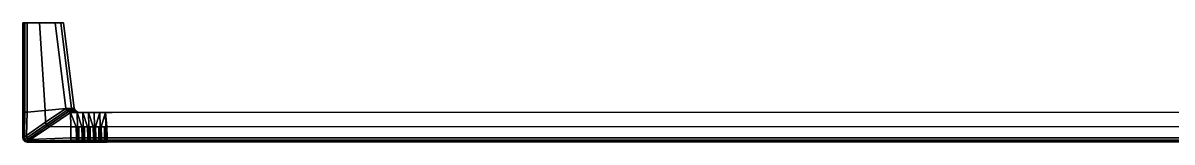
# Model space of a CAD drawing. Extents: x -281 to 281, y -29 to 0.
# Drawn here: x -281 to -0.2, y -29.2 to 0 of the extents above; entities that cross this region are included whole.
import ezdxf

# ---------------------------------------------------------------- set-up
doc = ezdxf.new("R2010")
doc.units = 0
doc.layers.add('METAL', color=148, linetype='CONTINUOUS')

msp = doc.modelspace()

# ---------------------------------------------------------------- meshes
at = {"layer": 'METAL'}
mesh = msp.add_polyface(dxfattribs=at)
corners = [(-281, -0.05, -3.42), (-276.25, -0.05, -3.37), (-276.94, -0.05, -4.93), (-281, -0.05, -4.01), (-280.89, -0.05, -4.57), (-280.56, -0.05, -4.89), (-280, -0.05, -4.99), (-269.17, -20.95, -3.32), (-270.52, -20.95, -4.86), (-273.12, -0.05, -4.86), (-271.77, -0.05, -3.32), (-281, -21.94, 3.41), (-281, -21.94, 4.04), (-281, -0.05, 4.04), (-281, -0.05, 3.41), (-281, -0.05, -0.81), (-275.9, -0.05, -0.8), (-281, -0.05, -0.01), (-275.9, -0.05, -0.01), (-281, -0.05, 0.8), (-281, -0.05, 3.41), (-276.25, -0.05, 3.37), (-275.9, -0.05, 0.78), (-281, -0.05, 4.04), (-280.89, -0.05, 4.59), (-280.56, -0.05, 4.92), (-280, -0.05, 5.02), (-276.94, -0.05, 4.96), (-268.5, -20.95, -0.78), (-271.1, -0.05, -0.78), (-271.1, -0.05, -0.01), (-268.5, -20.95, -0.01), (-269.17, -20.95, 3.32), (-268.5, -20.95, 0.77), (-271.1, -0.05, 0.77), (-271.77, -0.05, 3.32), (-270.52, -20.95, 4.88), (-273.12, -0.05, 4.88), (-281, -21.94, 0.8), (-281, -0.05, 0.8), (-281, -0.05, -0.01), (-281, -21.94, -0.01), (-281, -21.94, -3.42), (-281, -21.94, -0.81), (-281, -0.05, -0.81), (-281, -0.05, -3.42), (-281, -21.94, -4.01), (-281, -0.05, -4.01), (-280, -0.05, -4.99), (-276.94, -0.05, -4.93), (-275.6, -21.43, -4.93), (-280, -21.85, -5), (-273.12, -0.05, 4.88), (-276.94, -0.05, 4.96), (-275.6, -21.43, 4.96), (-270.52, -20.95, 4.88), (-271.77, -0.05, -3.32), (-273.12, -0.05, -4.86), (-271.1, -0.05, -0.78), (-271.1, -0.05, -0.01), (-271.77, -0.05, 3.32), (-271.1, -0.05, 0.77), (-273.12, -0.05, 4.88), (-273.12, -0.05, -4.86), (-270.52, -20.95, -4.86), (-280, -0.05, 5.02), (-280, -21.85, 5.02), (-280.56, -0.05, -4.89), (-280, -0.05, -4.99), (-280, -21.85, -5), (-280.56, -21.9, -4.89), (-280.56, -21.9, 4.92), (-280, -21.85, 5.02), (-280, -0.05, 5.02), (-280.56, -0.05, 4.92), (-280.89, -0.05, -4.57), (-280.56, -0.05, -4.89), (-280.56, -21.9, -4.89), (-280.89, -21.93, -4.57), (-281, -0.05, -4.01), (-280.89, -0.05, -4.57), (-280.89, -21.93, -4.57), (-281, -21.94, -4.01), (-280.89, -21.93, 4.59), (-280.56, -21.9, 4.92), (-280.56, -0.05, 4.92), (-280.89, -0.05, 4.59), (-281, -21.94, 4.04), (-280.89, -21.93, 4.59), (-280.89, -0.05, 4.59), (-281, -0.05, 4.04), (-267.83, -21.72, 0.77), (-267.35, -21.94, 0.77), (-267.35, -21.94, -0.01), (-267.83, -21.72, -0.01), (-270.23, -21.39, 4.88), (-269.85, -21.72, 4.88), (-268.5, -21.72, 3.32), (-268.88, -21.39, 3.32), (-270.52, -20.95, 4.88), (-270.23, -21.39, 4.88), (-268.88, -21.39, 3.32), (-269.17, -20.95, 3.32), (-268.88, -21.39, 3.32), (-268.5, -21.72, 3.32), (-267.83, -21.72, 0.77), (-268.21, -21.39, 0.77), (-269.17, -20.95, 3.32), (-268.88, -21.39, 3.32), (-268.21, -21.39, 0.77), (-268.5, -20.95, 0.77), (-268.21, -21.39, -0.01), (-267.83, -21.72, -0.01), (-267.83, -21.72, -0.78), (-268.21, -21.39, -0.78), (-268.5, -20.95, -0.01), (-268.21, -21.39, -0.01), (-268.21, -21.39, -0.78), (-268.5, -20.95, -0.78), (-268.21, -21.39, -0.78), (-267.83, -21.72, -0.78), (-268.5, -21.72, -3.32), (-268.88, -21.39, -3.32), (-268.5, -20.95, -0.78), (-268.21, -21.39, -0.78), (-268.88, -21.39, -3.32), (-269.17, -20.95, -3.32), (-268.88, -21.39, -3.32), (-268.5, -21.72, -3.32), (-269.85, -21.72, -4.86), (-270.23, -21.39, -4.86), (-269.17, -20.95, -3.32), (-268.88, -21.39, -3.32), (-270.23, -21.39, -4.86), (-270.52, -20.95, -4.86), (-268.21, -21.39, 0.77), (-267.83, -21.72, 0.77), (-268.5, -20.95, 0.77), (-268.21, -21.39, 0.77), (-268.21, -21.39, -0.01), (-268.5, -20.95, -0.01)]
mesh.append_faces([[corners[k] for k in face] for face in [(0, 1, 2, 3), (4, 3, 2, 5), (6, 5, 2, 2), (7, 8, 9, 10), (11, 12, 13, 14), (15, 16, 1, 0), (17, 18, 16, 15), (19, 20, 21, 22), (20, 23, 24, 25), (20, 25, 26, 27), (20, 27, 21, 21), (28, 7, 10, 29), (30, 31, 28, 29), (32, 33, 34, 35), (36, 32, 35, 37), (38, 11, 14, 39), (40, 41, 38, 39), (42, 43, 44, 45), (46, 42, 45, 47), (48, 49, 50, 51), (52, 53, 54, 55), (19, 22, 18, 17), (34, 33, 31, 30), (44, 43, 41, 40), (1, 56, 57, 2), (16, 58, 56, 1), (59, 58, 16, 18), (60, 61, 22, 21), (62, 60, 21, 27), (63, 64, 50, 49), (65, 66, 54, 53), (61, 59, 18, 22), (67, 68, 69, 70), (71, 72, 73, 74), (75, 76, 77, 78), (79, 80, 81, 82), (83, 84, 85, 86), (87, 88, 89, 90), (91, 92, 93, 94), (95, 96, 97, 98), (99, 100, 101, 102), (103, 104, 105, 106), (107, 108, 109, 110), (111, 112, 113, 114), (115, 116, 117, 118), (119, 120, 121, 122), (123, 124, 125, 126), (127, 128, 129, 130), (131, 132, 133, 134), (135, 136, 112, 111), (137, 138, 139, 140)]])
mesh = msp.add_polyface(dxfattribs=at)
corners = [(-281, -28.17, 3.41), (-281, -28.17, 4.04), (-281, -21.94, 4.04), (-281, -21.94, 3.41), (-281, -28.17, 0.8), (-281, -21.94, 0.8), (-281, -21.94, -0.01), (-281, -28.17, -0.01), (-281, -28.17, -3.42), (-281, -28.17, -0.81), (-281, -21.94, -0.81), (-281, -21.94, -3.42), (-281, -28.17, -4.01), (-281, -21.94, -4.01), (-280, -21.85, -5), (-275.6, -21.43, -4.93), (-275.46, -24.32, -4.93), (-280.15, -27.61, -5), (-274.42, -25.34, 4.95), (-269.32, -25.45, 4.88), (-269.37, -21.94, 4.88), (-270.52, -20.95, 4.88), (-275.6, -21.43, 4.96), (-275.46, -24.32, 4.96), (-267.72, -21.94, 4.88), (-267.67, -25.45, 4.88), (-266.34, -21.94, 4.88), (-266.29, -25.45, 4.88), (-266.43, -21.94, -3.32), (-268.03, -21.94, -3.32), (-267.35, -21.94, -0.78), (-265.78, -21.94, -0.78), (-267.35, -21.94, -0.01), (-265.78, -21.94, -0.01), (-268.03, -21.94, 3.32), (-269.37, -21.94, 4.88), (-267.72, -21.94, 4.88), (-266.43, -21.94, 3.32), (-267.72, -21.94, -4.86), (-269.37, -21.94, -4.86), (-267.35, -21.94, 0.77), (-265.78, -21.94, 0.77), (-269.37, -21.94, -4.86), (-269.32, -25.45, -4.86), (-274.42, -25.34, -4.92), (-270.52, -20.95, -4.86), (-280, -21.85, 5.02), (-280.15, -27.61, 5.03), (-267.72, -21.94, -4.86), (-267.68, -25.46, -4.86), (-267.97, -25.45, -4.86), (-266.34, -21.94, -4.86), (-266.3, -25.46, -4.86), (-266.59, -25.45, -4.86), (-267.37, -25.45, -4.86), (-267.67, -25.45, -4.36), (-267.37, -25.45, -4.86), (-267.33, -28.17, -4.86), (-267.64, -27.82, -4.46), (-266.59, -25.45, -4.86), (-266.29, -25.45, -4.36), (-266.26, -27.82, -4.46), (-266.56, -28.17, -4.86), (-267.68, -25.46, -4.86), (-267.67, -25.45, -4.36), (-267.97, -25.45, -4.86), (-266.3, -25.46, -4.86), (-266.29, -25.45, -4.36), (-266.59, -25.45, -4.86), (-267.37, -25.45, -4.86), (-267.67, -25.45, -4.36), (-267.68, -25.46, -4.86), (-280.56, -21.9, -4.89), (-280, -21.85, -5), (-280.15, -27.61, -5), (-280.62, -27.92, -4.9), (-280.62, -27.92, 4.92), (-280.15, -27.61, 5.03), (-280, -21.85, 5.02), (-280.56, -21.9, 4.92), (-280.89, -21.93, -4.57), (-280.56, -21.9, -4.89), (-280.62, -27.92, -4.9), (-280.91, -28.11, -4.57), (-281, -21.94, -4.01), (-280.89, -21.93, -4.57), (-280.91, -28.11, -4.57), (-281, -28.17, -4.01), (-280.91, -28.11, 4.59), (-280.62, -27.92, 4.92), (-280.56, -21.9, 4.92), (-280.89, -21.93, 4.59), (-281, -28.17, 4.04), (-280.91, -28.11, 4.59), (-280.89, -21.93, 4.59), (-281, -21.94, 4.04), (-269.85, -21.72, 4.88), (-269.37, -21.94, 4.88), (-268.03, -21.94, 3.32), (-268.5, -21.72, 3.32), (-268.5, -21.72, 3.32), (-268.03, -21.94, 3.32), (-267.35, -21.94, 0.77), (-267.83, -21.72, 0.77), (-267.83, -21.72, -0.01), (-267.35, -21.94, -0.01), (-267.35, -21.94, -0.78), (-267.83, -21.72, -0.78), (-267.83, -21.72, -0.78), (-267.35, -21.94, -0.78), (-268.03, -21.94, -3.32), (-268.5, -21.72, -3.32), (-268.5, -21.72, -3.32), (-268.03, -21.94, -3.32), (-269.37, -21.94, -4.86), (-269.85, -21.72, -4.86), (-274.98, -25.22, 4.95), (-269.37, -21.94, 4.88), (-269.85, -21.72, 4.88), (-269.85, -21.72, -4.86), (-269.37, -21.94, -4.86), (-274.98, -25.22, -4.93), (-275.33, -24.88, -4.93), (-279.73, -28.48, -4.99), (-280.05, -28.16, -5), (-275.33, -24.88, 4.96), (-270.23, -21.39, 4.88), (-270.52, -20.95, 4.88), (-270.23, -21.39, -4.86), (-280.05, -28.16, 5.02), (-279.73, -28.48, 5.02)]
mesh.append_faces([[corners[k] for k in face] for face in [(0, 1, 2, 3), (4, 0, 3, 5), (6, 7, 4, 5), (8, 9, 10, 11), (12, 8, 11, 13), (14, 15, 16, 17), (18, 19, 20, 20), (21, 22, 23, 23), (24, 20, 19, 25), (26, 24, 25, 27), (28, 29, 30, 31), (30, 32, 33, 31), (34, 35, 36, 37), (38, 39, 29, 28), (40, 34, 37, 41), (10, 9, 7, 6), (40, 41, 33, 32), (42, 43, 44, 44), (15, 45, 16, 16), (46, 47, 23, 22), (42, 48, 49, 50), (43, 42, 50, 50), (48, 51, 52, 53), (48, 53, 54, 49), (55, 56, 57, 58), (59, 60, 61, 62), (63, 64, 65, 65), (66, 67, 68, 68), (69, 70, 71, 71), (72, 73, 74, 75), (76, 77, 78, 79), (80, 81, 82, 83), (84, 85, 86, 87), (88, 89, 90, 91), (92, 93, 94, 95), (96, 97, 98, 99), (100, 101, 102, 103), (104, 105, 106, 107), (108, 109, 110, 111), (112, 113, 114, 115), (116, 18, 117, 118), (119, 120, 44, 121), (122, 121, 123, 124), (16, 122, 124, 17), (125, 116, 118, 126), (23, 125, 126, 127), (128, 119, 121, 122), (45, 128, 122, 16), (129, 130, 116, 125), (47, 129, 125, 23)]])
mesh = msp.add_polyface(dxfattribs=at)
corners = [(-264.88, -28.17, 4.88), (-263.5, -28.17, 4.88), (-263.54, -25.45, 4.88), (-264.91, -25.45, 4.88), (-263.58, -21.94, 4.88), (-262.42, -21.94, 3.32), (-263.75, -21.94, 3.32), (-264.96, -21.94, 4.88), (-264.58, -28.17, -4.86), (-264.61, -25.45, -4.86), (-263.84, -25.45, -4.86), (-263.8, -28.17, -4.86), (-263.58, -21.94, -4.86), (-264.96, -21.94, -4.86), (-263.75, -21.94, -3.32), (-262.42, -21.94, -3.32), (-264.96, -21.94, 4.88), (-266.34, -21.94, 4.88), (-266.29, -25.45, 4.88), (-265.09, -21.94, -3.32), (-266.43, -21.94, -3.32), (-265.78, -21.94, -0.78), (-264.47, -21.94, -0.78), (-263.15, -21.94, -0.78), (-265.78, -21.94, -0.01), (-264.47, -21.94, -0.01), (-263.15, -21.94, -0.01), (-266.43, -21.94, 3.32), (-267.72, -21.94, 4.88), (-266.34, -21.94, 4.88), (-265.09, -21.94, 3.32), (-265.96, -28.17, -4.86), (-265.99, -25.45, -4.86), (-265.21, -25.45, -4.86), (-265.18, -28.17, -4.86), (-263.58, -21.94, -4.86), (-262.2, -21.94, -4.86), (-263.24, -25.45, -4.86), (-263.54, -25.46, -4.86), (-266.34, -21.94, -4.86), (-267.72, -21.94, -4.86), (-265.78, -21.94, 0.77), (-264.47, -21.94, 0.77), (-263.15, -21.94, 0.77), (-263.58, -21.94, 4.88), (-264.96, -21.94, -4.86), (-264.92, -25.46, -4.86), (-266.26, -28.17, 4.88), (-266.34, -21.94, -4.86), (-266.3, -25.46, -4.86), (-264.91, -25.45, -4.36), (-264.61, -25.45, -4.86), (-264.58, -28.17, -4.86), (-264.88, -27.82, -4.46), (-263.84, -25.45, -4.86), (-263.54, -25.45, -4.36), (-263.5, -27.82, -4.46), (-263.8, -28.17, -4.86), (-266.29, -25.45, -4.36), (-265.99, -25.45, -4.86), (-265.96, -28.17, -4.86), (-266.26, -27.82, -4.46), (-265.21, -25.45, -4.86), (-264.91, -25.45, -4.36), (-264.88, -27.82, -4.46), (-265.18, -28.17, -4.86), (-263.24, -25.45, -4.86), (-263.54, -25.45, -4.36), (-263.54, -25.46, -4.86), (-263.54, -25.46, -4.86), (-263.54, -25.45, -4.36), (-263.84, -25.45, -4.86), (-264.61, -25.45, -4.86), (-264.91, -25.45, -4.36), (-264.92, -25.46, -4.86), (-264.92, -25.46, -4.86), (-264.91, -25.45, -4.36), (-265.21, -25.45, -4.86), (-265.99, -25.45, -4.86), (-266.29, -25.45, -4.36), (-266.3, -25.46, -4.86), (-263.54, -25.45, -4.36), (-263.24, -25.45, -4.86), (-263.2, -28.17, -4.86), (-263.5, -27.82, -4.46), (-264.87, -28.73, 4.77), (-264.88, -28.17, 4.88), (-266.26, -28.17, 4.88), (-266.25, -28.73, 4.77), (-263.49, -28.73, 4.77), (-263.5, -28.17, 4.88), (-264.88, -28.17, 4.88), (-264.87, -28.73, 4.77), (-264.57, -28.73, -4.75), (-264.58, -28.17, -4.86), (-263.8, -28.17, -4.86), (-263.79, -28.73, -4.75), (-265.95, -28.73, -4.75), (-265.96, -28.17, -4.86), (-265.18, -28.17, -4.86), (-265.17, -28.73, -4.75), (-263.49, -28.36, -4.37), (-263.5, -27.82, -4.46), (-263.2, -28.17, -4.86), (-263.19, -28.73, -4.75), (-263.79, -28.73, -4.75), (-263.8, -28.17, -4.86), (-263.5, -27.82, -4.46), (-263.49, -28.36, -4.37), (-264.87, -28.36, -4.37), (-264.88, -27.82, -4.46), (-264.58, -28.17, -4.86), (-264.57, -28.73, -4.75), (-265.17, -28.73, -4.75), (-265.18, -28.17, -4.86), (-264.88, -27.82, -4.46), (-264.87, -28.36, -4.37), (-266.25, -28.36, -4.37), (-266.26, -27.82, -4.46), (-265.96, -28.17, -4.86), (-265.95, -28.73, -4.75), (-264.57, -29.06, -4.41), (-264.57, -28.73, -4.75), (-263.79, -28.73, -4.75), (-263.79, -29.06, -4.41), (-263.49, -28.65, -4.06), (-263.49, -28.36, -4.37), (-263.19, -28.73, -4.75), (-263.19, -29.06, -4.41), (-263.79, -29.06, -4.41), (-263.79, -28.73, -4.75), (-263.49, -28.36, -4.37), (-263.49, -28.65, -4.06), (-264.87, -28.65, -4.06), (-264.87, -28.36, -4.37), (-264.57, -28.73, -4.75), (-264.57, -29.06, -4.41), (-265.17, -29.06, -4.41), (-265.17, -28.73, -4.75), (-264.87, -28.36, -4.37), (-264.87, -28.65, -4.06), (-266.24, -28.65, -4.06), (-266.25, -28.36, -4.37), (-265.95, -28.73, -4.75), (-265.94, -29.06, -4.41)]
mesh.append_faces([[corners[k] for k in face] for face in [(0, 1, 2, 3), (4, 5, 6, 7), (8, 9, 10, 11), (12, 13, 14, 15), (16, 17, 18, 3), (19, 20, 21, 22), (14, 19, 22, 23), (21, 24, 25, 22), (22, 25, 26, 23), (27, 28, 29, 30), (30, 29, 7, 6), (31, 32, 33, 34), (35, 36, 37, 38), (39, 40, 20, 19), (13, 39, 19, 14), (41, 27, 30, 42), (42, 30, 6, 43), (41, 42, 25, 24), (42, 43, 26, 25), (44, 16, 3, 2), (45, 35, 38, 10), (45, 10, 9, 46), (47, 0, 3, 18), (48, 45, 46, 33), (48, 33, 32, 49), (50, 51, 52, 53), (54, 55, 56, 57), (58, 59, 60, 61), (62, 63, 64, 65), (66, 67, 68, 68), (69, 70, 71, 71), (72, 73, 74, 74), (75, 76, 77, 77), (78, 79, 80, 80), (81, 82, 83, 84), (85, 86, 87, 88), (89, 90, 91, 92), (93, 94, 95, 96), (97, 98, 99, 100), (101, 102, 103, 104), (105, 106, 107, 108), (109, 110, 111, 112), (113, 114, 115, 116), (117, 118, 119, 120), (121, 122, 123, 124), (125, 126, 127, 128), (129, 130, 131, 132), (133, 134, 135, 136), (137, 138, 139, 140), (141, 142, 143, 144)]])
mesh = msp.add_polyface(dxfattribs=at)
corners = [(-263.15, -21.94, -0.78), (-261.84, -21.94, -0.78), (-262.42, -21.94, -3.32), (-263.75, -21.94, -3.32), (-261.84, -21.94, 0.77), (-261.84, -21.94, -0.01), (-263.15, -21.94, -0.01), (-263.15, -21.94, 0.77), (-263.75, -21.94, 3.32), (-262.42, -21.94, 3.32), (-262.12, -28.17, 4.88), (-260.75, -28.17, 4.88), (-260.78, -25.45, 4.88), (-262.16, -25.45, 4.88), (-263.5, -28.17, 4.88), (-263.54, -25.45, 4.88), (-262.11, -29.17, 3.32), (-262.11, -29.17, 3.88), (-263.49, -29.17, 3.88), (-263.49, -29.17, 3.32), (-262.11, -29.17, 0.77), (-263.49, -29.17, 0.77), (-260.53, -21.94, -0.78), (-261.08, -21.94, -3.32), (-262.2, -21.94, 4.88), (-261.08, -21.94, 3.32), (-263.58, -21.94, 4.88), (-262.2, -21.94, -4.86), (-260.82, -21.94, -4.86), (-261.86, -25.45, -4.86), (-262.16, -25.46, -4.86), (-262.46, -25.45, -4.86), (-263.24, -25.45, -4.86), (-262.2, -21.94, -4.86), (-263.58, -21.94, -4.86), (-262.41, -29.17, -0.78), (-262.41, -29.17, -0.01), (-263.19, -29.17, -0.01), (-263.19, -29.17, -0.78), (-262.41, -29.17, -3.32), (-263.19, -29.17, -3.32), (-262.41, -29.17, -3.86), (-263.19, -29.17, -3.86), (-260.53, -21.94, 0.77), (-262.11, -29.17, -0.01), (-261.81, -29.17, -0.01), (-263.49, -29.17, -0.01), (-260.82, -21.94, 4.88), (-262.2, -21.94, 4.88), (-263.58, -21.94, 4.88), (-261.82, -28.17, -4.86), (-261.08, -25.45, -4.86), (-261.05, -28.17, -4.86), (-263.2, -28.17, -4.86), (-262.42, -28.17, -4.86), (-261.86, -25.45, -4.86), (-262.16, -25.45, -4.36), (-262.16, -25.46, -4.86), (-262.16, -25.46, -4.86), (-262.16, -25.45, -4.36), (-262.46, -25.45, -4.86), (-261.81, -29.17, -0.01), (-262.11, -28.67, -0.01), (-262.11, -28.67, -0.78), (-261.81, -29.17, -0.78), (-262.11, -28.67, -0.01), (-262.41, -29.17, -0.01), (-262.41, -29.17, -0.78), (-262.11, -28.67, -0.78), (-262.11, -28.67, -3.32), (-261.81, -29.17, -3.32), (-262.41, -29.17, -3.32), (-262.11, -28.67, -3.32), (-261.81, -29.17, -3.32), (-262.11, -28.67, -3.32), (-262.11, -28.7, -3.51), (-261.81, -29.17, -3.86), (-262.11, -28.67, -3.32), (-262.41, -29.17, -3.32), (-262.41, -29.17, -3.86), (-262.11, -28.7, -3.51), (-262.11, -29.17, -0.01), (-262.11, -28.67, -0.01), (-261.81, -29.17, -0.01), (-262.41, -29.17, -0.01), (-262.11, -28.67, -0.01), (-262.11, -29.17, -0.01), (-262.16, -25.45, -4.36), (-261.86, -25.45, -4.86), (-261.82, -28.17, -4.86), (-262.12, -27.82, -4.46), (-262.12, -27.82, -4.46), (-262.42, -28.17, -4.86), (-262.46, -25.45, -4.86), (-262.16, -25.45, -4.36), (-262.12, -28.73, 4.77), (-262.12, -28.17, 4.88), (-263.5, -28.17, 4.88), (-263.49, -28.73, 4.77), (-260.74, -28.73, 4.77), (-260.75, -28.17, 4.88), (-262.12, -28.17, 4.88), (-262.12, -28.73, 4.77), (-261.82, -28.73, -4.75), (-261.82, -28.17, -4.86), (-261.05, -28.17, -4.86), (-261.04, -28.73, -4.75), (-263.19, -28.73, -4.75), (-263.2, -28.17, -4.86), (-262.42, -28.17, -4.86), (-262.42, -28.73, -4.75), (-262.12, -28.36, -4.37), (-262.12, -27.82, -4.46), (-261.82, -28.17, -4.86), (-261.82, -28.73, -4.75), (-262.42, -28.73, -4.75), (-262.42, -28.17, -4.86), (-262.12, -27.82, -4.46), (-262.12, -28.36, -4.37), (-262.11, -29.06, 4.44), (-262.12, -28.73, 4.77), (-263.49, -28.73, 4.77), (-263.49, -29.06, 4.44), (-262.11, -29.17, 3.88), (-262.11, -29.06, 4.44), (-263.49, -29.06, 4.44), (-263.49, -29.17, 3.88), (-263.19, -29.06, -4.41), (-263.19, -28.73, -4.75), (-262.42, -28.73, -4.75), (-262.41, -29.06, -4.41), (-263.19, -29.17, -3.86), (-263.19, -29.06, -4.41), (-262.41, -29.06, -4.41), (-262.41, -29.17, -3.86), (-262.11, -28.65, -4.06), (-262.12, -28.36, -4.37), (-261.82, -28.73, -4.75), (-261.81, -29.06, -4.41), (-262.11, -28.7, -3.51), (-262.11, -28.65, -4.06), (-261.81, -29.06, -4.41), (-261.81, -29.17, -3.86), (-262.41, -29.06, -4.41), (-262.42, -28.73, -4.75), (-262.12, -28.36, -4.37), (-262.11, -28.65, -4.06), (-262.41, -29.17, -3.86), (-262.41, -29.06, -4.41), (-262.11, -28.65, -4.06), (-262.11, -28.7, -3.51)]
mesh.append_faces([[corners[k] for k in face] for face in [(0, 1, 2, 3), (4, 5, 6, 7), (7, 8, 9, 4), (10, 11, 12, 13), (14, 10, 13, 15), (16, 17, 18, 19), (20, 16, 19, 21), (1, 22, 23, 2), (24, 25, 9, 26), (27, 28, 29, 30), (27, 30, 31, 32), (2, 23, 33, 34), (35, 36, 37, 38), (39, 35, 38, 40), (41, 39, 40, 42), (25, 43, 4, 9), (1, 0, 6, 5), (20, 44, 45, 45), (20, 21, 46, 37), (20, 37, 36, 44), (47, 48, 13, 12), (48, 49, 15, 13), (50, 29, 51, 52), (53, 32, 31, 54), (55, 56, 57, 57), (58, 59, 60, 60), (61, 62, 63, 64), (65, 66, 67, 68), (64, 63, 69, 70), (68, 67, 71, 72), (73, 74, 75, 76), (77, 78, 79, 80), (81, 82, 83, 83), (84, 85, 86, 86), (87, 88, 89, 90), (91, 92, 93, 94), (95, 96, 97, 98), (99, 100, 101, 102), (103, 104, 105, 106), (107, 108, 109, 110), (111, 112, 113, 114), (115, 116, 117, 118), (119, 120, 121, 122), (123, 124, 125, 126), (127, 128, 129, 130), (131, 132, 133, 134), (135, 136, 137, 138), (139, 140, 141, 142), (143, 144, 145, 146), (147, 148, 149, 150)]])
mesh = msp.add_polyface(dxfattribs=at)
corners = [(260.13, -28.13, 4.93), (260.16, -25.4, 4.93), (-260.78, -25.45, 4.88), (-260.75, -28.17, 4.88), (260.12, -29.13, 3.39), (260.12, -29.13, 3.93), (-260.73, -29.17, 3.88), (-260.73, -29.17, 3.32), (-260.73, -29.17, 3.32), (-260.73, -29.17, 3.88), (-262.11, -29.17, 3.88), (-262.11, -29.17, 3.32), (260.12, -29.13, 0.85), (260.12, -29.13, 3.39), (-260.73, -29.17, 0.77), (-260.73, -29.17, 0.77), (-262.11, -29.17, 0.77), (-260.53, -21.94, -0.78), (-259.21, -21.94, -0.78), (-259.75, -21.94, -3.32), (-261.08, -21.94, -3.32), (258.9, -21.9, 0.85), (258.9, -21.9, 0.08), (-259.21, -21.94, -0.01), (-259.21, -21.94, 0.77), (-259.21, -21.94, 0.77), (-259.21, -21.94, -0.01), (-260.53, -21.94, -0.01), (-260.53, -21.94, 0.77), (-261.84, -21.94, -0.01), (-261.84, -21.94, 0.77), (-260.82, -21.94, 4.88), (-259.75, -21.94, 3.32), (-261.08, -21.94, 3.32), (-262.2, -21.94, 4.88), (-260.82, -21.94, -4.86), (-260.48, -25.45, -4.86), (-260.78, -25.46, -4.86), (-261.08, -25.45, -4.86), (-261.86, -25.45, -4.86), (-260.82, -21.94, -4.86), (-262.2, -21.94, -4.86), (-260.43, -29.17, -0.78), (260.42, -29.13, -0.7), (-260.43, -29.17, -0.01), (-261.03, -29.17, -0.78), (-261.03, -29.17, -0.01), (-261.81, -29.17, -0.01), (-261.81, -29.17, -0.78), (-261.03, -29.17, -3.32), (-261.81, -29.17, -3.32), (-261.03, -29.17, -3.86), (-261.81, -29.17, -3.86), (259.43, -21.9, 3.39), (258.9, -21.9, 0.85), (-259.21, -21.94, 0.77), (-259.75, -21.94, 3.32), (-261.84, -21.94, -0.78), (-260.73, -29.17, 0), (-260.48, -25.45, -4.86), (-260.78, -25.45, -4.36), (-260.78, -25.46, -4.86), (-260.78, -25.46, -4.86), (-260.78, -25.45, -4.36), (-261.08, -25.45, -4.86), (-260.73, -28.67, -0.78), (-260.43, -29.17, -0.78), (-260.43, -29.17, -0.01), (-260.73, -28.67, -0.01), (-260.73, -28.67, -0.01), (-261.03, -29.17, -0.01), (-261.03, -29.17, -0.78), (-260.73, -28.67, -0.78), (-260.73, -28.67, -3.32), (-260.43, -29.17, -3.32), (-261.03, -29.17, -3.32), (-260.73, -28.67, -3.32), (-260.73, -28.7, -3.51), (-260.43, -29.17, -3.86), (-260.43, -29.17, -3.32), (-260.73, -28.67, -3.32), (-260.73, -28.67, -3.32), (-261.03, -29.17, -3.32), (-261.03, -29.17, -3.86), (-260.73, -28.7, -3.51), (-260.73, -29.17, 0), (-260.73, -28.67, -0.01), (-260.43, -29.17, -0.01), (-261.03, -29.17, -0.01), (-260.73, -28.67, -0.01), (-260.73, -29.17, 0), (-260.78, -25.45, -4.36), (-260.48, -25.45, -4.86), (-260.45, -28.17, -4.86), (-260.75, -27.82, -4.46), (-260.75, -27.82, -4.46), (-261.05, -28.17, -4.86), (-261.08, -25.45, -4.86), (-260.78, -25.45, -4.36), (-259.21, -21.94, -0.78), (258.9, -21.9, -0.7), (-260.73, -29.17, 0.77), (-260.73, -29.17, 0), (-260.43, -29.17, -0.01), (260.12, -29.13, 0.08), (-260.82, -21.94, 4.88), (-260.78, -25.45, 4.88), (260.16, -25.4, 4.93), (260.51, -21.9, 4.93), (260.12, -28.68, 4.82), (260.13, -28.13, 4.93), (-260.75, -28.17, 4.88), (-260.74, -28.73, 4.77), (-260.74, -28.36, -4.37), (-260.75, -27.82, -4.46), (-260.45, -28.17, -4.86), (-260.44, -28.73, -4.75), (-261.04, -28.73, -4.75), (-261.05, -28.17, -4.86), (-260.75, -27.82, -4.46), (-260.74, -28.36, -4.37), (-260.74, -29.06, 4.44), (-260.74, -28.73, 4.77), (-262.12, -28.73, 4.77), (-262.11, -29.06, 4.44), (-260.73, -29.17, 3.88), (-260.74, -29.06, 4.44), (-262.11, -29.06, 4.44), (-262.11, -29.17, 3.88), (260.12, -29.02, 4.49), (260.12, -28.68, 4.82), (-260.74, -28.73, 4.77), (-260.74, -29.06, 4.44), (260.12, -29.13, 3.93), (260.12, -29.02, 4.49), (-260.74, -29.06, 4.44), (-260.73, -29.17, 3.88), (-261.81, -29.06, -4.41), (-261.82, -28.73, -4.75), (-261.04, -28.73, -4.75), (-261.04, -29.06, -4.41), (-261.81, -29.17, -3.86), (-261.81, -29.06, -4.41), (-261.04, -29.06, -4.41), (-261.03, -29.17, -3.86), (-260.74, -28.65, -4.06), (-260.74, -28.36, -4.37), (-260.44, -28.73, -4.75), (-260.44, -29.06, -4.41), (-260.73, -28.7, -3.51), (-260.74, -28.65, -4.06), (-260.44, -29.06, -4.41), (-260.43, -29.17, -3.86), (-261.04, -29.06, -4.41), (-261.04, -28.73, -4.75), (-260.74, -28.36, -4.37), (-260.74, -28.65, -4.06), (-261.03, -29.17, -3.86), (-261.04, -29.06, -4.41), (-260.74, -28.65, -4.06), (-260.73, -28.7, -3.51)]
mesh.append_faces([[corners[k] for k in face] for face in [(0, 1, 2, 3), (4, 5, 6, 7), (8, 9, 10, 11), (12, 13, 7, 14), (15, 8, 11, 16), (17, 18, 19, 20), (21, 22, 23, 24), (25, 26, 27, 28), (28, 27, 29, 30), (31, 32, 33, 34), (35, 36, 37, 37), (35, 37, 38, 39), (20, 19, 40, 41), (42, 43, 44, 44), (45, 46, 47, 48), (49, 45, 48, 50), (51, 49, 50, 52), (53, 54, 55, 56), (32, 25, 28, 33), (18, 17, 27, 26), (17, 57, 29, 27), (58, 15, 16, 47), (58, 47, 46, 46), (59, 60, 61, 61), (62, 63, 64, 64), (65, 66, 67, 68), (69, 70, 71, 72), (73, 74, 66, 65), (72, 71, 75, 76), (77, 78, 79, 80), (81, 82, 83, 84), (85, 86, 87, 87), (88, 89, 90, 90), (91, 92, 93, 94), (95, 96, 97, 98), (99, 23, 22, 100), (101, 102, 103, 104), (105, 106, 107, 108), (109, 110, 111, 112), (113, 114, 115, 116), (117, 118, 119, 120), (121, 122, 123, 124), (125, 126, 127, 128), (129, 130, 131, 132), (133, 134, 135, 136), (137, 138, 139, 140), (141, 142, 143, 144), (145, 146, 147, 148), (149, 150, 151, 152), (153, 154, 155, 156), (157, 158, 159, 160)]])
mesh = msp.add_polyface(dxfattribs=at)
corners = [(-259.21, -21.94, -0.78), (258.9, -21.9, -0.7), (259.43, -21.9, -3.25), (-259.75, -21.94, -3.32), (260.51, -21.9, 4.93), (259.43, -21.9, 3.39), (-259.75, -21.94, 3.32), (-260.82, -21.94, 4.88), (-260.82, -21.94, -4.86), (260.51, -21.9, -4.81), (260.46, -25.4, -4.81), (-260.48, -25.45, -4.86), (-259.75, -21.94, -3.32), (259.43, -21.9, -3.25), (260.51, -21.9, -4.81), (-260.82, -21.94, -4.86), (260.42, -29.13, -0.7), (260.42, -29.13, 0.07), (260.12, -29.13, 0.08), (-260.43, -29.17, -0.01), (260.42, -29.13, -3.25), (260.42, -29.13, -0.7), (-260.43, -29.17, -0.78), (-260.43, -29.17, -3.32), (260.42, -29.13, -3.81), (-260.43, -29.17, -3.32), (-260.43, -29.17, -3.86), (-260.73, -29.17, 0.77), (260.12, -29.13, 0.08), (260.12, -29.13, 0.85), (260.16, -25.4, 4.93), (260.47, -25.42, 4.93), (260.51, -21.9, 4.93), (-260.45, -28.17, -4.86), (-260.48, -25.45, -4.86), (260.46, -25.4, -4.81), (260.43, -28.13, -4.81), (260.42, -29.13, -3.25), (260.42, -29.13, -3.81), (261.8, -29.13, -3.81), (261.8, -29.13, -3.25), (260.42, -29.13, -0.7), (261.8, -29.13, -0.7), (260.21, -21.9, 0.85), (258.9, -21.9, 0.85), (259.43, -21.9, 3.39), (260.77, -21.9, 3.39), (258.9, -21.9, -0.7), (258.9, -21.9, 0.08), (260.21, -21.9, 0.08), (260.21, -21.9, -0.7), (261.52, -21.9, 0.08), (261.52, -21.9, -0.7), (260.51, -21.9, -4.81), (259.43, -21.9, -3.25), (260.77, -21.9, -3.25), (261.89, -21.9, -4.81), (260.76, -25.4, 4.93), (261.54, -25.4, 4.93), (260.51, -21.9, 4.93), (261.89, -21.9, 4.93), (260.72, -29.13, 0.85), (260.72, -29.13, 0.08), (261.5, -29.13, 0.08), (261.5, -29.13, 0.85), (260.72, -29.13, 3.39), (261.5, -29.13, 3.39), (260.72, -29.13, 3.93), (261.5, -29.13, 3.93), (261.52, -21.9, 0.85), (260.42, -29.13, 0.07), (260.16, -25.4, 4.93), (260.46, -25.4, 4.43), (260.47, -25.42, 4.93), (260.47, -25.42, 4.93), (260.46, -25.4, 4.43), (260.76, -25.4, 4.93), (260.42, -28.63, 0.85), (260.12, -29.13, 0.85), (260.12, -29.13, 0.08), (260.42, -28.63, 0.08), (260.42, -28.63, 0.08), (260.72, -29.13, 0.08), (260.72, -29.13, 0.85), (260.42, -28.63, 0.85), (260.42, -28.63, 3.39), (260.12, -29.13, 3.39), (260.72, -29.13, 3.39), (260.42, -28.63, 3.39), (260.42, -28.65, 3.58), (260.12, -29.13, 3.93), (260.12, -29.13, 3.39), (260.42, -28.63, 3.39), (260.42, -28.63, 3.39), (260.72, -29.13, 3.39), (260.72, -29.13, 3.93), (260.42, -28.65, 3.58), (260.42, -29.13, 0.07), (260.42, -28.63, 0.08), (260.12, -29.13, 0.08), (260.72, -29.13, 0.08), (260.42, -28.63, 0.08), (260.42, -29.13, 0.07), (260.46, -25.4, 4.43), (260.16, -25.4, 4.93), (260.13, -28.13, 4.93), (260.43, -27.77, 4.53), (260.43, -27.77, 4.53), (260.73, -28.13, 4.93), (260.76, -25.4, 4.93), (260.46, -25.4, 4.43), (-260.44, -28.73, -4.75), (-260.45, -28.17, -4.86), (260.43, -28.13, -4.81), (260.42, -28.68, -4.7), (260.43, -28.32, 4.45), (260.43, -27.77, 4.53), (260.13, -28.13, 4.93), (260.12, -28.68, 4.82), (260.72, -28.68, 4.82), (260.73, -28.13, 4.93), (260.43, -27.77, 4.53), (260.43, -28.32, 4.45), (-260.44, -29.06, -4.41), (-260.44, -28.73, -4.75), (260.42, -28.68, -4.7), (260.42, -29.02, -4.37), (-260.43, -29.17, -3.86), (-260.44, -29.06, -4.41), (260.42, -29.02, -4.37), (260.42, -29.13, -3.81), (260.42, -29.02, -4.37), (260.42, -28.68, -4.7), (261.8, -28.68, -4.7), (261.8, -29.02, -4.37), (260.42, -29.13, -3.81), (260.42, -29.02, -4.37), (261.8, -29.02, -4.37), (261.8, -29.13, -3.81), (261.5, -29.13, 3.93), (261.5, -29.02, 4.49), (260.72, -29.02, 4.49), (260.72, -29.13, 3.93), (260.42, -28.61, 4.13), (260.43, -28.32, 4.45), (260.12, -28.68, 4.82), (260.12, -29.02, 4.49), (260.42, -28.65, 3.58), (260.42, -28.61, 4.13), (260.12, -29.02, 4.49), (260.12, -29.13, 3.93), (260.72, -29.02, 4.49), (260.72, -28.68, 4.82), (260.43, -28.32, 4.45), (260.42, -28.61, 4.13), (260.72, -29.13, 3.93), (260.72, -29.02, 4.49), (260.42, -28.61, 4.13), (260.42, -28.65, 3.58)]
mesh.append_faces([[corners[k] for k in face] for face in [(0, 1, 2, 3), (4, 5, 6, 7), (8, 9, 10, 11), (12, 13, 14, 15), (16, 17, 18, 19), (20, 21, 22, 23), (24, 20, 25, 26), (27, 28, 29, 29), (30, 31, 32, 32), (33, 34, 35, 36), (37, 38, 39, 40), (41, 37, 40, 42), (43, 44, 45, 46), (47, 48, 49, 50), (50, 49, 51, 52), (53, 54, 55, 56), (32, 31, 57, 58), (46, 45, 59, 60), (61, 62, 63, 64), (65, 61, 64, 66), (67, 65, 66, 68), (54, 47, 50, 55), (44, 43, 49, 48), (43, 69, 51, 49), (70, 41, 42, 63), (70, 63, 62, 62), (71, 72, 73, 73), (74, 75, 76, 76), (77, 78, 79, 80), (81, 82, 83, 84), (85, 86, 78, 77), (84, 83, 87, 88), (89, 90, 91, 92), (93, 94, 95, 96), (97, 98, 99, 99), (100, 101, 102, 102), (103, 104, 105, 106), (107, 108, 109, 110), (111, 112, 113, 114), (115, 116, 117, 118), (119, 120, 121, 122), (123, 124, 125, 126), (127, 128, 129, 130), (131, 132, 133, 134), (135, 136, 137, 138), (139, 140, 141, 142), (143, 144, 145, 146), (147, 148, 149, 150), (151, 152, 153, 154), (155, 156, 157, 158)]])
mesh = msp.add_polyface(dxfattribs=at)
corners = [(-280, -29.17, -3.41), (-280, -29.17, -4), (-269.27, -29.17, -3.86), (-269.27, -29.17, -3.32), (-280, -29.17, -0.81), (-269.27, -29.17, -0.78), (-269.27, -29.17, -0.01), (-280, -29.17, -0.01), (-280, -29.17, 3.41), (-280, -29.17, 0.8), (-269.27, -29.17, 0.77), (-269.27, -29.17, 3.32), (-280, -29.17, 4.02), (-269.27, -29.17, 3.88), (-279.63, -28.9, -4.88), (-279.18, -28.57, -4.99), (-269.29, -28.17, -4.86), (-269.28, -28.73, -4.75), (-269.28, -28.73, 4.77), (-269.29, -28.17, 4.88), (-279.18, -28.57, 5.01), (-279.63, -28.9, 4.91), (-279.91, -29.11, -4.55), (-279.63, -28.9, -4.88), (-269.28, -28.73, -4.75), (-269.27, -29.06, -4.41), (-280, -29.17, -4), (-279.91, -29.11, -4.55), (-269.27, -29.06, -4.41), (-269.27, -29.17, -3.86), (-269.27, -29.06, 4.44), (-269.28, -28.73, 4.77), (-279.63, -28.9, 4.91), (-279.91, -29.11, 4.58), (-269.27, -29.17, 3.88), (-269.27, -29.06, 4.44), (-279.91, -29.11, 4.58), (-280, -29.17, 4.02), (-280.56, -29.06, -4.01), (-280, -29.17, -4), (-280, -29.17, -3.41), (-280.56, -29.06, -3.41), (-280.89, -28.73, 4.04), (-281, -28.17, 4.04), (-281, -28.17, 3.41), (-280.89, -28.73, 3.41), (-280.56, -29.06, -3.41), (-280, -29.17, -3.41), (-280, -29.17, -0.81), (-280.56, -29.06, -0.81), (-280.56, -29.06, -0.01), (-280, -29.17, -0.01), (-280, -29.17, 0.8), (-280.56, -29.06, 0.8), (-280.56, -29.06, 0.8), (-280, -29.17, 0.8), (-280, -29.17, 3.41), (-280.56, -29.06, 3.41), (-274.98, -25.22, -4.93), (-274.42, -25.34, -4.92), (-279.18, -28.57, -4.99), (-279.73, -28.48, -4.99), (-280.56, -29.06, -0.81), (-280, -29.17, -0.81), (-280, -29.17, -0.01), (-280.56, -29.06, -0.01), (-279.73, -28.48, 5.02), (-279.18, -28.57, 5.01), (-274.42, -25.34, 4.95), (-274.98, -25.22, 4.95), (-280.8, -28.66, 4.59), (-280.91, -28.11, 4.59), (-281, -28.17, 4.04), (-280.89, -28.73, 4.04), (-280.52, -28.47, -4.89), (-280.62, -27.92, -4.9), (-280.15, -27.61, -5), (-280.05, -28.16, -5), (-280.05, -28.16, 5.02), (-280.15, -27.61, 5.03), (-280.62, -27.92, 4.92), (-280.52, -28.47, 4.92), (-280.52, -28.47, 4.92), (-280.62, -27.92, 4.92), (-280.91, -28.11, 4.59), (-280.8, -28.66, 4.59), (-280.89, -28.73, -4.01), (-281, -28.17, -4.01), (-280.91, -28.11, -4.57), (-280.8, -28.66, -4.56), (-280.8, -28.66, -4.56), (-280.91, -28.11, -4.57), (-280.62, -27.92, -4.9), (-280.52, -28.47, -4.89), (-280.89, -28.73, -4.01), (-280.56, -29.06, -4.01), (-280.56, -29.06, -3.41), (-280.89, -28.73, -3.41), (-281, -28.17, -4.01), (-280.89, -28.73, -4.01), (-280.89, -28.73, -3.41), (-281, -28.17, -3.42), (-280.56, -29.06, 4.03), (-280.89, -28.73, 4.04), (-280.89, -28.73, 3.41), (-280.56, -29.06, 3.41), (-280, -29.17, 4.02), (-280.56, -29.06, 4.03), (-280.56, -29.06, 3.41), (-280, -29.17, 3.41), (-280.89, -28.73, -3.41), (-280.56, -29.06, -3.41), (-280.56, -29.06, -0.81), (-280.89, -28.73, -0.81), (-281, -28.17, -3.42), (-280.89, -28.73, -3.41), (-280.89, -28.73, -0.81), (-281, -28.17, -0.81), (-280.89, -28.73, -0.01), (-280.56, -29.06, -0.01), (-280.56, -29.06, 0.8), (-280.89, -28.73, 0.8), (-281, -28.17, -0.01), (-280.89, -28.73, -0.01), (-280.89, -28.73, 0.8), (-281, -28.17, 0.8), (-280.89, -28.73, 0.8), (-280.56, -29.06, 0.8), (-280.56, -29.06, 3.41), (-280.89, -28.73, 3.41), (-281, -28.17, 0.8), (-280.89, -28.73, 0.8), (-280.89, -28.73, 3.41), (-281, -28.17, 3.41), (-280.89, -28.73, -0.81), (-280.56, -29.06, -0.81), (-280.56, -29.06, -0.01), (-280.89, -28.73, -0.01), (-281, -28.17, -0.81), (-280.89, -28.73, -0.81), (-280.46, -29, 4.59), (-280.8, -28.66, 4.59), (-280.89, -28.73, 4.04), (-280.56, -29.06, 4.03), (-279.91, -29.11, 4.58), (-280.46, -29, 4.59), (-280.56, -29.06, 4.03), (-280, -29.17, 4.02), (-280.19, -28.8, -4.89), (-280.52, -28.47, -4.89), (-280.05, -28.16, -5), (-279.73, -28.48, -4.99), (-279.63, -28.9, -4.88), (-280.19, -28.8, -4.89), (-279.73, -28.48, -4.99), (-279.18, -28.57, -4.99), (-279.73, -28.48, 5.02), (-280.05, -28.16, 5.02), (-280.52, -28.47, 4.92), (-280.19, -28.8, 4.92), (-279.18, -28.57, 5.01), (-279.73, -28.48, 5.02), (-280.19, -28.8, 4.92), (-279.63, -28.9, 4.91), (-280.19, -28.8, 4.92), (-280.52, -28.47, 4.92), (-280.8, -28.66, 4.59), (-280.46, -29, 4.59), (-279.63, -28.9, 4.91), (-280.19, -28.8, 4.92), (-280.46, -29, 4.59), (-279.91, -29.11, 4.58), (-280.56, -29.06, -4.01), (-280.89, -28.73, -4.01), (-280.8, -28.66, -4.56), (-280.46, -29, -4.56), (-280, -29.17, -4), (-280.56, -29.06, -4.01), (-280.46, -29, -4.56), (-279.91, -29.11, -4.55), (-280.46, -29, -4.56), (-280.8, -28.66, -4.56), (-280.52, -28.47, -4.89), (-280.19, -28.8, -4.89), (-279.91, -29.11, -4.55), (-280.46, -29, -4.56), (-280.19, -28.8, -4.89), (-279.63, -28.9, -4.88)]
mesh.append_faces([[corners[k] for k in face] for face in [(0, 1, 2, 3), (4, 0, 3, 5), (6, 7, 4, 5), (8, 9, 10, 11), (12, 8, 11, 13), (10, 9, 7, 6), (14, 15, 16, 17), (18, 19, 20, 21), (22, 23, 24, 25), (26, 27, 28, 29), (30, 31, 32, 33), (34, 35, 36, 37), (38, 39, 40, 41), (42, 43, 44, 45), (46, 47, 48, 49), (50, 51, 52, 53), (54, 55, 56, 57), (58, 59, 60, 61), (62, 63, 64, 65), (66, 67, 68, 69), (70, 71, 72, 73), (74, 75, 76, 77), (78, 79, 80, 81), (82, 83, 84, 85), (86, 87, 88, 89), (90, 91, 92, 93), (94, 95, 96, 97), (98, 99, 100, 101), (102, 103, 104, 105), (106, 107, 108, 109), (110, 111, 112, 113), (114, 115, 116, 117), (118, 119, 120, 121), (122, 123, 124, 125), (126, 127, 128, 129), (130, 131, 132, 133), (134, 135, 136, 137), (138, 139, 123, 122), (140, 141, 142, 143), (144, 145, 146, 147), (148, 149, 150, 151), (152, 153, 154, 155), (156, 157, 158, 159), (160, 161, 162, 163), (164, 165, 166, 167), (168, 169, 170, 171), (172, 173, 174, 175), (176, 177, 178, 179), (180, 181, 182, 183), (184, 185, 186, 187)]])
mesh = msp.add_polyface(dxfattribs=at)
corners = [(-269.29, -28.17, -4.86), (-279.18, -28.57, -4.99), (-274.42, -25.34, -4.92), (-269.32, -25.45, -4.86), (-269.27, -29.17, 3.88), (-269.27, -29.17, 3.32), (-267.62, -29.17, 3.32), (-267.62, -29.17, 3.88), (-266.24, -29.17, 3.32), (-266.24, -29.17, 3.88), (-269.27, -29.17, 0.77), (-267.62, -29.17, 0.77), (-266.24, -29.17, 0.77), (-267.97, -25.45, -4.86), (-267.93, -28.17, -4.86), (-267.33, -28.17, -4.86), (-267.37, -25.45, -4.86), (-266.59, -25.45, -4.86), (-266.56, -28.17, -4.86), (-269.27, -29.17, -0.01), (-267.92, -29.17, -0.01), (-267.62, -29.17, -0.01), (-267.32, -29.17, -0.01), (-266.54, -29.17, -0.01), (-266.24, -29.17, -0.01), (-269.27, -29.17, -0.78), (-269.27, -29.17, -3.32), (-267.92, -29.17, -3.32), (-267.92, -29.17, -0.78), (-267.32, -29.17, -0.78), (-267.32, -29.17, -3.32), (-266.54, -29.17, -3.32), (-266.54, -29.17, -0.78), (-269.27, -29.17, -3.86), (-267.92, -29.17, -3.86), (-267.32, -29.17, -3.86), (-266.54, -29.17, -3.86), (-274.42, -25.34, 4.95), (-279.18, -28.57, 5.01), (-269.29, -28.17, 4.88), (-269.32, -25.45, 4.88), (-267.63, -28.17, 4.88), (-267.67, -25.45, 4.88), (-266.26, -28.17, 4.88), (-266.29, -25.45, 4.88), (-267.64, -27.82, -4.46), (-267.93, -28.17, -4.86), (-267.97, -25.45, -4.86), (-267.67, -25.45, -4.36), (-267.92, -29.17, -0.01), (-267.62, -28.67, -0.01), (-267.62, -29.17, -0.01), (-267.62, -29.17, -0.01), (-267.62, -28.67, -0.01), (-267.32, -29.17, -0.01), (-267.62, -28.67, -0.78), (-267.92, -29.17, -0.78), (-267.92, -29.17, -3.32), (-267.62, -28.67, -3.32), (-267.62, -28.67, -3.32), (-267.32, -29.17, -3.32), (-267.32, -29.17, -0.78), (-267.62, -28.67, -0.78), (-267.62, -28.67, -3.32), (-267.92, -29.17, -3.32), (-267.92, -29.17, -3.86), (-267.62, -28.7, -3.51), (-267.62, -28.7, -3.51), (-267.32, -29.17, -3.86), (-267.32, -29.17, -3.32), (-267.62, -28.67, -3.32), (-267.62, -28.67, -0.01), (-267.92, -29.17, -0.01), (-267.32, -29.17, -0.01), (-267.62, -28.67, -0.01), (-267.63, -28.73, 4.77), (-267.63, -28.17, 4.88), (-269.29, -28.17, 4.88), (-269.28, -28.73, 4.77), (-266.25, -28.73, 4.77), (-266.26, -28.17, 4.88), (-267.63, -28.17, 4.88), (-267.63, -28.73, 4.77), (-267.33, -28.73, -4.75), (-267.33, -28.17, -4.86), (-266.56, -28.17, -4.86), (-266.55, -28.73, -4.75), (-269.28, -28.73, -4.75), (-269.29, -28.17, -4.86), (-267.93, -28.17, -4.86), (-267.93, -28.73, -4.75), (-266.55, -28.73, -4.75), (-266.56, -28.17, -4.86), (-266.26, -27.82, -4.46), (-266.25, -28.36, -4.37), (-267.63, -28.36, -4.37), (-267.64, -27.82, -4.46), (-267.33, -28.17, -4.86), (-267.33, -28.73, -4.75), (-267.93, -28.73, -4.75), (-267.93, -28.17, -4.86), (-267.64, -27.82, -4.46), (-267.63, -28.36, -4.37), (-267.62, -29.06, 4.44), (-267.63, -28.73, 4.77), (-269.28, -28.73, 4.77), (-269.27, -29.06, 4.44), (-267.62, -29.17, 3.88), (-267.62, -29.06, 4.44), (-269.27, -29.06, 4.44), (-269.27, -29.17, 3.88), (-266.24, -29.06, 4.44), (-266.25, -28.73, 4.77), (-267.63, -28.73, 4.77), (-267.62, -29.06, 4.44), (-266.24, -29.17, 3.88), (-266.24, -29.06, 4.44), (-267.32, -29.06, -4.41), (-267.33, -28.73, -4.75), (-266.55, -28.73, -4.75), (-266.54, -29.06, -4.41), (-267.32, -29.17, -3.86), (-267.32, -29.06, -4.41), (-266.54, -29.06, -4.41), (-266.54, -29.17, -3.86), (-269.27, -29.06, -4.41), (-269.28, -28.73, -4.75), (-267.93, -28.73, -4.75), (-267.92, -29.06, -4.41), (-269.27, -29.17, -3.86), (-269.27, -29.06, -4.41), (-267.92, -29.06, -4.41), (-267.92, -29.17, -3.86), (-266.54, -29.06, -4.41), (-266.55, -28.73, -4.75), (-266.25, -28.36, -4.37), (-266.24, -28.65, -4.06), (-266.54, -29.17, -3.86), (-266.54, -29.06, -4.41), (-266.24, -28.65, -4.06), (-266.24, -28.7, -3.51), (-267.62, -28.65, -4.06), (-267.63, -28.36, -4.37), (-267.33, -28.73, -4.75), (-267.32, -29.06, -4.41), (-267.62, -28.7, -3.51), (-267.62, -28.65, -4.06), (-267.32, -29.06, -4.41), (-267.32, -29.17, -3.86), (-267.92, -29.06, -4.41), (-267.93, -28.73, -4.75), (-267.63, -28.36, -4.37), (-267.62, -28.65, -4.06), (-267.92, -29.17, -3.86), (-267.92, -29.06, -4.41), (-267.62, -28.65, -4.06), (-267.62, -28.7, -3.51)]
mesh.append_faces([[corners[k] for k in face] for face in [(0, 1, 2, 3), (4, 5, 6, 7), (7, 6, 8, 9), (5, 10, 11, 6), (6, 11, 12, 8), (0, 3, 13, 14), (15, 16, 17, 18), (11, 10, 19, 20), (11, 20, 21, 21), (11, 21, 22, 23), (12, 11, 23, 24), (25, 26, 27, 28), (29, 30, 31, 32), (26, 33, 34, 27), (30, 35, 36, 31), (25, 28, 20, 19), (32, 23, 22, 29), (37, 38, 39, 40), (39, 41, 42, 40), (41, 43, 44, 42), (45, 46, 47, 48), (49, 50, 51, 51), (52, 53, 54, 54), (55, 56, 57, 58), (59, 60, 61, 62), (63, 64, 65, 66), (67, 68, 69, 70), (71, 72, 56, 55), (62, 61, 73, 74), (75, 76, 77, 78), (79, 80, 81, 82), (83, 84, 85, 86), (87, 88, 89, 90), (91, 92, 93, 94), (95, 96, 97, 98), (99, 100, 101, 102), (103, 104, 105, 106), (107, 108, 109, 110), (111, 112, 113, 114), (115, 116, 108, 107), (117, 118, 119, 120), (121, 122, 123, 124), (125, 126, 127, 128), (129, 130, 131, 132), (133, 134, 135, 136), (137, 138, 139, 140), (141, 142, 143, 144), (145, 146, 147, 148), (149, 150, 151, 152), (153, 154, 155, 156)]])
mesh = msp.add_polyface(dxfattribs=at)
corners = [(-263.49, -29.17, 3.32), (-263.49, -29.17, 3.88), (-264.87, -29.17, 3.88), (-264.87, -29.17, 3.32), (-263.49, -29.17, 0.77), (-264.87, -29.17, 0.77), (-264.87, -29.17, -0.01), (-264.57, -29.17, -0.01), (-263.79, -29.17, -0.01), (-263.49, -29.17, -0.01), (-264.57, -29.17, -0.78), (-264.57, -29.17, -3.32), (-263.79, -29.17, -3.32), (-263.79, -29.17, -0.78), (-264.57, -29.17, -3.86), (-263.79, -29.17, -3.86), (-266.24, -29.17, 3.88), (-266.24, -29.17, 3.32), (-266.24, -29.17, 0.77), (-266.24, -29.17, -0.01), (-265.94, -29.17, -0.01), (-265.17, -29.17, -0.01), (-265.94, -29.17, -0.78), (-265.94, -29.17, -3.32), (-265.17, -29.17, -3.32), (-265.17, -29.17, -0.78), (-265.94, -29.17, -3.86), (-265.17, -29.17, -3.86), (-264.87, -29.17, -0.01), (-264.87, -28.67, -0.01), (-264.57, -29.17, -0.01), (-263.79, -29.17, -0.01), (-263.49, -28.67, -0.01), (-263.49, -29.17, -0.01), (-264.87, -28.67, -3.32), (-264.57, -29.17, -3.32), (-264.57, -29.17, -0.78), (-264.87, -28.67, -0.78), (-263.79, -29.17, -3.32), (-263.49, -28.67, -3.32), (-263.49, -28.67, -0.78), (-263.79, -29.17, -0.78), (-264.87, -28.7, -3.51), (-264.57, -29.17, -3.86), (-264.57, -29.17, -3.32), (-264.87, -28.67, -3.32), (-263.79, -29.17, -3.86), (-263.49, -28.7, -3.51), (-263.49, -28.67, -3.32), (-263.79, -29.17, -3.32), (-266.54, -29.17, -0.01), (-266.24, -28.67, -0.01), (-266.24, -29.17, -0.01), (-266.24, -29.17, -0.01), (-266.24, -28.67, -0.01), (-265.94, -29.17, -0.01), (-265.17, -29.17, -0.01), (-264.87, -28.67, -0.01), (-264.87, -29.17, -0.01), (-263.19, -29.17, -0.01), (-263.49, -28.67, -0.01), (-263.49, -28.67, -0.78), (-263.19, -29.17, -0.78), (-266.54, -29.17, -3.32), (-266.24, -28.67, -3.32), (-266.24, -28.67, -0.78), (-266.54, -29.17, -0.78), (-266.24, -28.67, -3.32), (-265.94, -29.17, -3.32), (-265.94, -29.17, -0.78), (-266.24, -28.67, -0.78), (-265.17, -29.17, -3.32), (-264.87, -28.67, -3.32), (-264.87, -28.67, -0.78), (-265.17, -29.17, -0.78), (-263.49, -28.67, -3.32), (-263.19, -29.17, -3.32), (-266.54, -29.17, -3.86), (-266.24, -28.7, -3.51), (-266.24, -28.67, -3.32), (-266.54, -29.17, -3.32), (-266.24, -28.7, -3.51), (-265.94, -29.17, -3.86), (-265.94, -29.17, -3.32), (-266.24, -28.67, -3.32), (-265.17, -29.17, -3.86), (-264.87, -28.7, -3.51), (-264.87, -28.67, -3.32), (-265.17, -29.17, -3.32), (-263.19, -29.17, -3.32), (-263.49, -28.67, -3.32), (-263.49, -28.7, -3.51), (-263.19, -29.17, -3.86), (-263.49, -28.67, -0.01), (-263.79, -29.17, -0.01), (-264.57, -29.17, -0.01), (-264.87, -28.67, -0.01), (-266.24, -28.67, -0.01), (-266.54, -29.17, -0.01), (-264.87, -28.67, -0.01), (-265.17, -29.17, -0.01), (-265.94, -29.17, -0.01), (-266.24, -28.67, -0.01), (-263.49, -29.17, -0.01), (-263.49, -28.67, -0.01), (-263.19, -29.17, -0.01), (-264.87, -29.06, 4.44), (-264.87, -28.73, 4.77), (-266.25, -28.73, 4.77), (-266.24, -29.06, 4.44), (-264.87, -29.17, 3.88), (-264.87, -29.06, 4.44), (-266.24, -29.06, 4.44), (-266.24, -29.17, 3.88), (-263.49, -29.06, 4.44), (-263.49, -28.73, 4.77), (-264.87, -28.73, 4.77), (-264.87, -29.06, 4.44), (-263.49, -29.17, 3.88), (-263.49, -29.06, 4.44), (-264.87, -29.06, 4.44), (-264.87, -29.17, 3.88), (-264.57, -29.17, -3.86), (-264.57, -29.06, -4.41), (-263.79, -29.06, -4.41), (-263.79, -29.17, -3.86), (-265.94, -29.06, -4.41), (-265.95, -28.73, -4.75), (-265.17, -28.73, -4.75), (-265.17, -29.06, -4.41), (-265.94, -29.17, -3.86), (-265.94, -29.06, -4.41), (-265.17, -29.06, -4.41), (-265.17, -29.17, -3.86), (-263.49, -28.7, -3.51), (-263.49, -28.65, -4.06), (-263.19, -29.06, -4.41), (-263.19, -29.17, -3.86), (-263.79, -29.17, -3.86), (-263.79, -29.06, -4.41), (-263.49, -28.65, -4.06), (-263.49, -28.7, -3.51), (-264.87, -28.7, -3.51), (-264.87, -28.65, -4.06), (-264.57, -29.06, -4.41), (-264.57, -29.17, -3.86), (-265.17, -29.17, -3.86), (-265.17, -29.06, -4.41), (-264.87, -28.65, -4.06), (-264.87, -28.7, -3.51), (-266.24, -28.7, -3.51), (-266.24, -28.65, -4.06), (-265.94, -29.06, -4.41), (-265.94, -29.17, -3.86)]
mesh.append_faces([[corners[k] for k in face] for face in [(0, 1, 2, 3), (4, 0, 3, 5), (5, 6, 7, 8), (4, 5, 8, 9), (10, 11, 12, 13), (11, 14, 15, 12), (16, 17, 3, 2), (17, 18, 5, 3), (18, 19, 20, 21), (5, 18, 21, 6), (22, 23, 24, 25), (23, 26, 27, 24), (13, 8, 7, 10), (25, 21, 20, 22), (28, 29, 30, 30), (31, 32, 33, 33), (34, 35, 36, 37), (38, 39, 40, 41), (42, 43, 44, 45), (46, 47, 48, 49), (50, 51, 52, 52), (53, 54, 55, 55), (56, 57, 58, 58), (59, 60, 61, 62), (63, 64, 65, 66), (67, 68, 69, 70), (71, 72, 73, 74), (62, 61, 75, 76), (77, 78, 79, 80), (81, 82, 83, 84), (85, 86, 87, 88), (89, 90, 91, 92), (93, 94, 41, 40), (37, 36, 95, 96), (97, 98, 66, 65), (99, 100, 74, 73), (70, 69, 101, 102), (103, 104, 105, 105), (106, 107, 108, 109), (110, 111, 112, 113), (114, 115, 116, 117), (118, 119, 120, 121), (122, 123, 124, 125), (126, 127, 128, 129), (130, 131, 132, 133), (134, 135, 136, 137), (138, 139, 140, 141), (142, 143, 144, 145), (146, 147, 148, 149), (150, 151, 152, 153)]])

doc.saveas('drawing.dxf')
